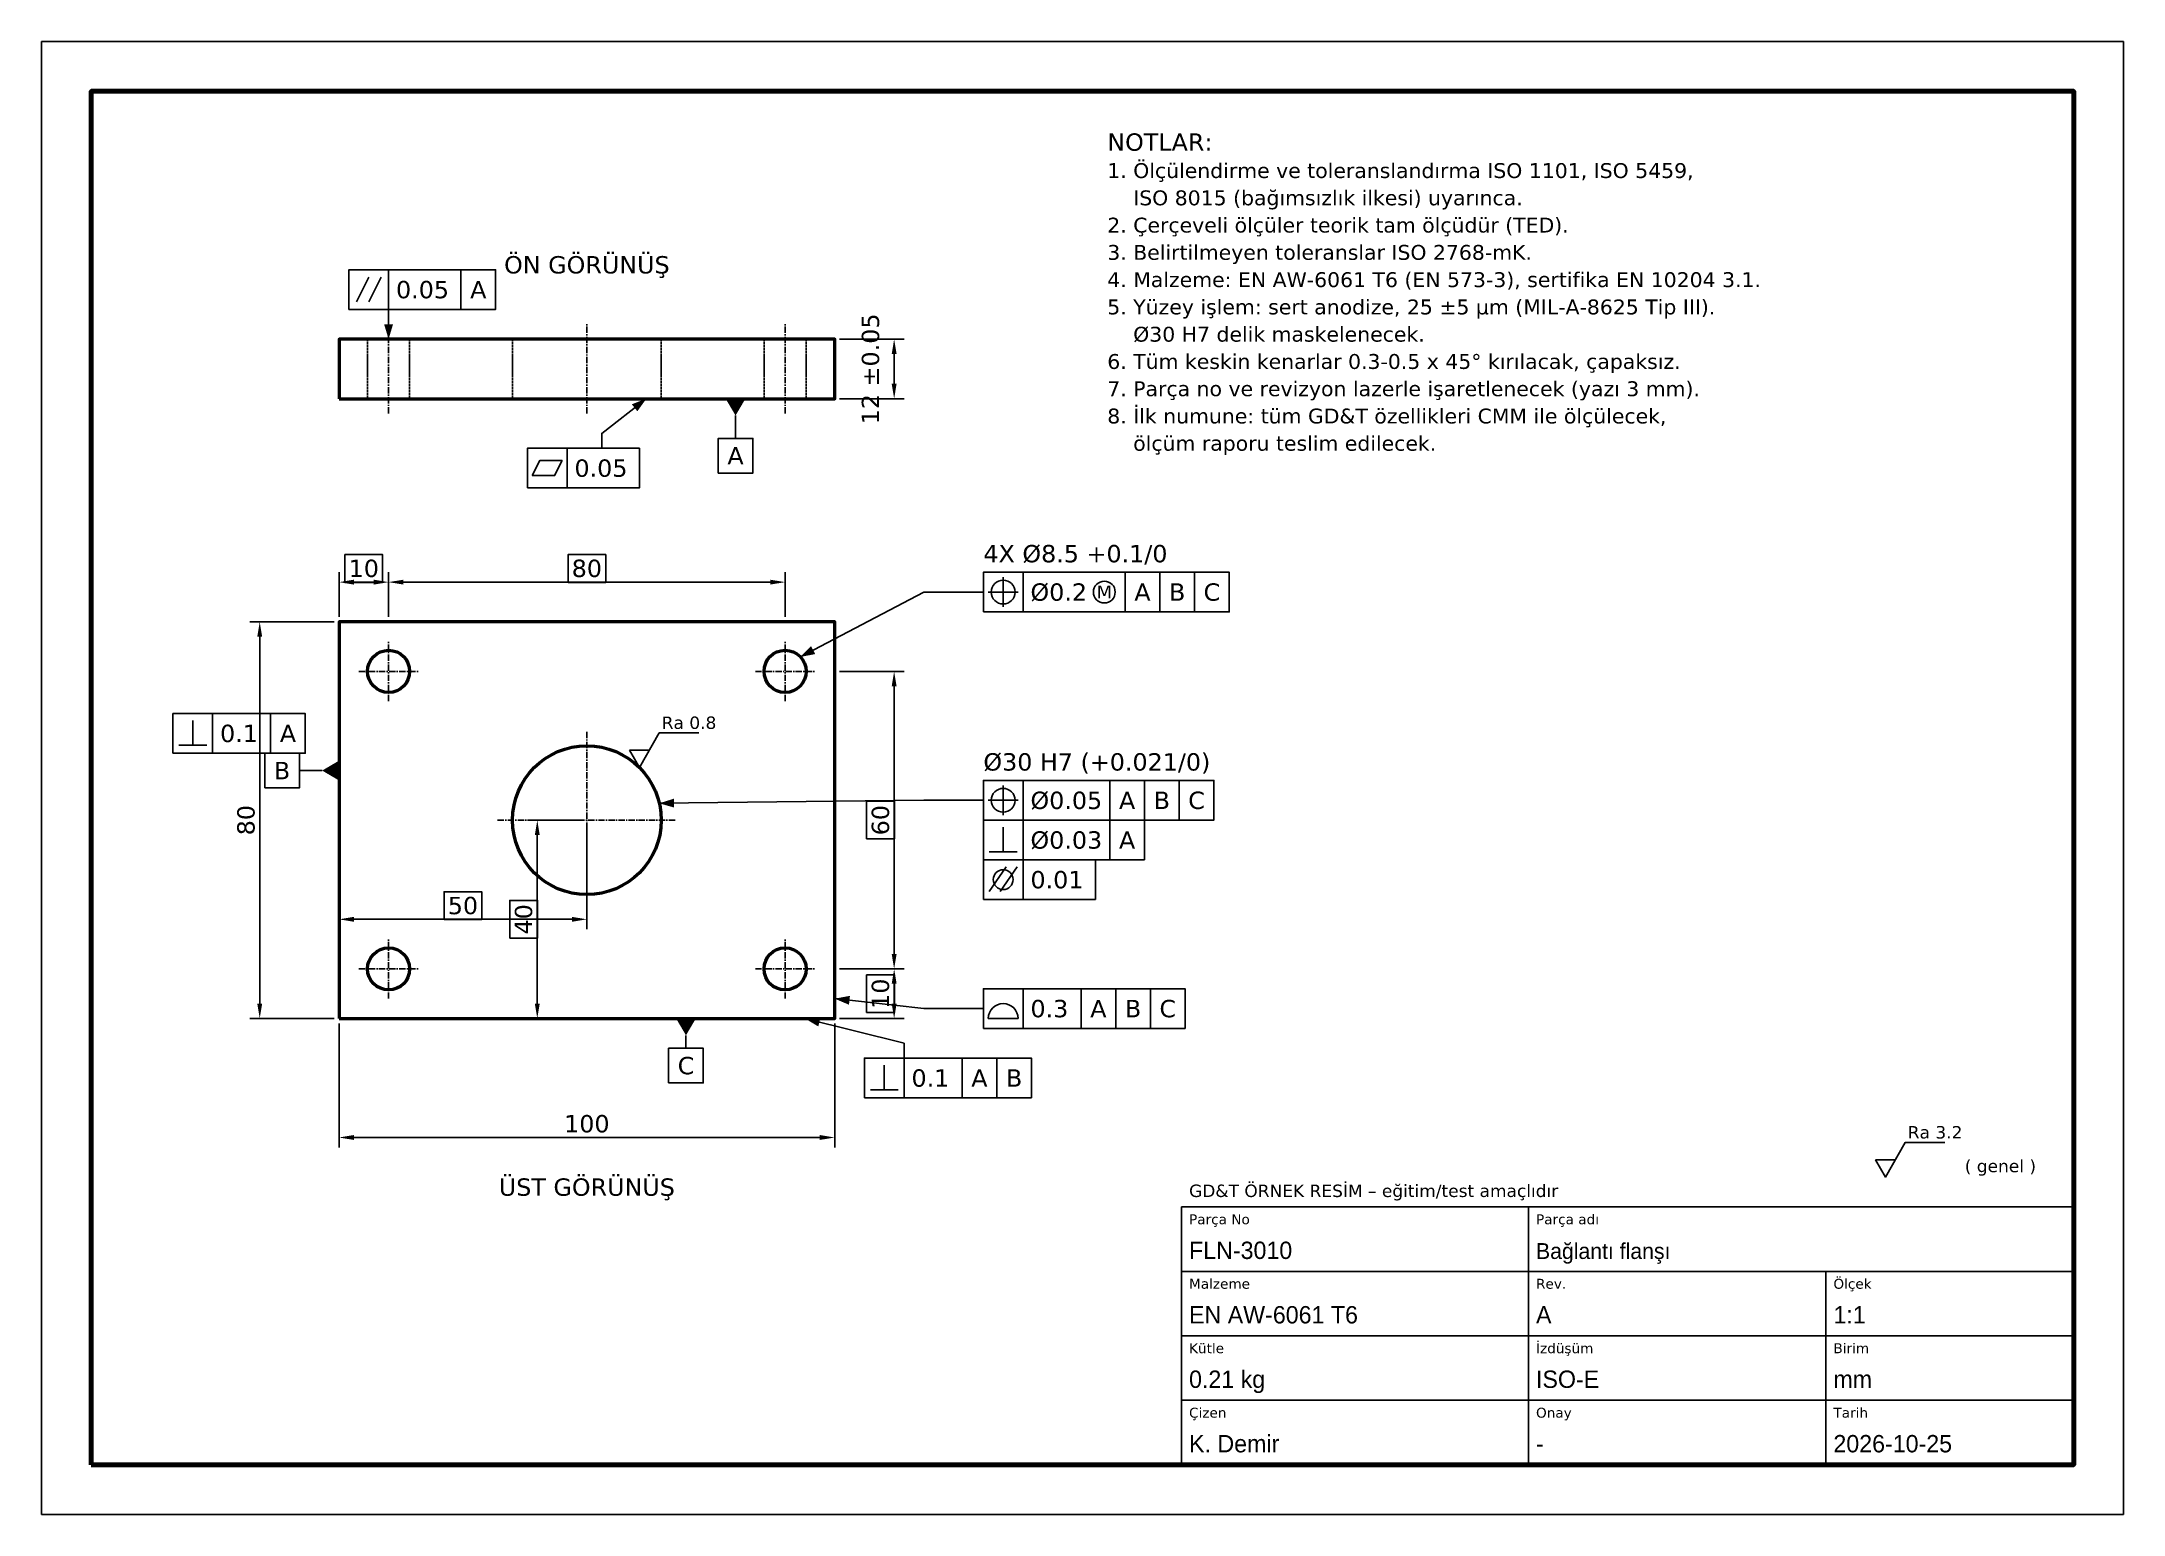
# Model space of a CAD drawing. Header units: millimetres. Extents: x 0 to 420, y 0 to 297.
import ezdxf
from ezdxf.enums import TextEntityAlignment as Align

# ---------------------------------------------------------------- set-up
doc = ezdxf.new("R2010")
doc.units = ezdxf.units.MM
doc.header["$LTSCALE"] = 0.4
doc.linetypes.add('CENTER', pattern=[5.08, 3.175, -0.635, 0.635, -0.635])
doc.linetypes.add('DASHED', pattern=[1.524, 1.27, -0.254])
for name, color, linetype in [('CERCEVE', 7, 'Continuous'), ('EKSEN', 7, 'CENTER'), ('GDT', 7, 'Continuous'), ('GIZLI', 7, 'DASHED'), ('KONTUR', 7, 'Continuous'), ('OLCU', 7, 'Continuous'), ('YAZI', 7, 'Continuous')]:
    doc.layers.add(name, color=color, linetype=linetype)
doc.styles.add('DEJAVU', font='DejaVuSans.ttf')
doc.dimstyles.new('ISO_MM', dxfattribs={"dimtxt": 3.5, "dimasz": 3, "dimexe": 2, "dimexo": 1, "dimgap": 1, "dimtad": 1, "dimtxsty": 'DEJAVU', "dimcen": 2.5, "dimazin": 3, "dimtfac": 1, "dimtmove": 0, "dimatfit": 3})

# ---------------------------------------------------------------- blocks, each defined once
blk = doc.blocks.new('ANTET')
for tag, p, height in [('PARCA_NO', (1.5, 41.5), 3.5), ('PARCA_ADI', (71.5, 41.5), 3.2), ('MALZEME', (1.5, 28.5), 3.5), ('REVIZYON', (71.5, 28.5), 3.5), ('OLCEK', (131.5, 28.5), 3.5), ('KUTLE', (1.5, 15.5), 3.5), ('IZDUSUM', (71.5, 15.5), 3.5), ('BIRIM', (131.5, 15.5), 3.5), ('CIZEN', (1.5, 2.5), 3.5), ('ONAY', (71.5, 2.5), 3.5), ('TARIH', (131.5, 2.5), 3.5)]:
    blk.add_attdef(tag, p, '', height=height)

msp = doc.modelspace()

# ---------------------------------------------------------------- linework, layer by layer
at = {"layer": 'CERCEVE'}
for p, q in [((300, 10), (300, 62)), ((230, 49), (410, 49)), ((360, 10), (360, 49)), ((230, 36), (410, 36)), ((230, 23), (410, 23))]:
    msp.add_line(p, q, dxfattribs=at)
for points in [[(0, 0), (420, 0), (420, 297), (0, 297)], [(230, 10), (410, 10), (410, 62), (230, 62)]]:
    msp.add_lwpolyline(points, close=True, dxfattribs=at)
at = {"layer": 'CERCEVE', "lineweight": 70}
msp.add_lwpolyline([(10, 10), (410, 10), (410, 287), (10, 287)], close=True, dxfattribs=at)
at = {"layer": 'EKSEN'}
for p, q in [((70, 222), (70, 240)), ((110, 222), (110, 240)), ((150, 222), (150, 240)), ((70, 164), (70, 176)), ((150, 164), (150, 176)), ((64, 170), (76, 170)), ((144, 170), (156, 170)), ((110, 122), (110, 158)), ((92, 140), (128, 140)), ((70, 104), (70, 116)), ((150, 104), (150, 116)), ((64, 110), (76, 110)), ((144, 110), (156, 110))]:
    msp.add_line(p, q, dxfattribs=at)
at = {"layer": 'GDT'}
for p, q in [((63.5, 244.5), (66, 249.5)), ((66, 244.5), (68.5, 249.5)), ((140, 221.6), (140, 217)), ((194, 183), (194, 189)), ((191, 186), (197, 186)), ((30.5, 155.1), (30.5, 160.1)), ((27.7, 155.1), (33.3, 155.1)), ((118.6, 154.1), (122.6, 154.1)), ((56.6, 150), (52, 150)), ((194, 141), (194, 147)), ((191, 144), (197, 144)), ((194, 133.6), (194, 138.6)), ((191.2, 133.6), (196.8, 133.6)), ((191.2, 125.6), (194.6, 130.6)), ((193.4, 125.6), (196.8, 130.6)), ((191, 100), (197, 100)), ((130, 96.6), (130, 94)), ((170, 85.6), (170, 90.6)), ((167.2, 85.6), (172.8, 85.6)), ((370, 71.5), (374, 71.5))]:
    msp.add_line(p, q, dxfattribs=at)
for points in [[(62, 243), (70, 243), (70, 251), (62, 251)], [(70, 243), (84.6, 243), (84.6, 251), (70, 251)], [(84.6, 243), (91.6, 243), (91.6, 251), (84.6, 251)], [(98, 207), (106, 207), (106, 215), (98, 215)], [(106, 207), (120.6, 207), (120.6, 215), (106, 215)], [(136.5, 210), (143.5, 210), (143.5, 217), (136.5, 217)], [(99, 209.5), (103.5, 209.5), (105, 212.5), (100.5, 212.5)], [(190, 182), (198, 182), (198, 190), (190, 190)], [(198, 182), (218.6, 182), (218.6, 190), (198, 190)], [(218.6, 182), (225.6, 182), (225.6, 190), (218.6, 190)], [(225.6, 182), (232.6, 182), (232.6, 190), (225.6, 190)], [(232.6, 182), (239.6, 182), (239.6, 190), (232.6, 190)], [(26.5, 153.5), (34.5, 153.5), (34.5, 161.5), (26.5, 161.5)], [(34.5, 153.5), (46.2, 153.5), (46.2, 161.5), (34.5, 161.5)], [(46.2, 153.5), (53.2, 153.5), (53.2, 161.5), (46.2, 161.5)], [(45, 146.5), (52, 146.5), (52, 153.5), (45, 153.5)], [(190, 140), (198, 140), (198, 148), (190, 148)], [(198, 140), (215.5, 140), (215.5, 148), (198, 148)], [(215.5, 140), (222.5, 140), (222.5, 148), (215.5, 148)], [(222.5, 140), (229.5, 140), (229.5, 148), (222.5, 148)], [(229.5, 140), (236.5, 140), (236.5, 148), (229.5, 148)], [(190, 132), (198, 132), (198, 140), (190, 140)], [(198, 132), (215.5, 132), (215.5, 140), (198, 140)], [(215.5, 132), (222.5, 132), (222.5, 140), (215.5, 140)], [(190, 124), (198, 124), (198, 132), (190, 132)], [(198, 124), (212.6, 124), (212.6, 132), (198, 132)], [(190, 98), (198, 98), (198, 106), (190, 106)], [(198, 98), (209.7, 98), (209.7, 106), (198, 106)], [(209.7, 98), (216.7, 98), (216.7, 106), (209.7, 106)], [(216.7, 98), (223.7, 98), (223.7, 106), (216.7, 106)], [(223.7, 98), (230.7, 98), (230.7, 106), (223.7, 106)], [(126.5, 87), (133.5, 87), (133.5, 94), (126.5, 94)], [(166, 84), (174, 84), (174, 92), (166, 92)], [(174, 84), (185.7, 84), (185.7, 92), (174, 92)], [(185.7, 84), (192.7, 84), (192.7, 92), (185.7, 92)], [(192.7, 84), (199.7, 84), (199.7, 92), (192.7, 92)]]:
    msp.add_lwpolyline(points, close=True, dxfattribs=at)
for points in [[(70, 243), (70, 237)], [(113, 215), (113, 218), (122, 225)], [(190, 186), (178, 186), (153, 172.9)], [(118.6, 154.1), (120.6, 150.6), (124.6, 157.6), (132.6, 157.6)], [(190, 144), (178, 144), (124.6, 143.4)], [(190, 102), (178, 102), (160, 104)], [(174, 92), (174, 95), (154, 100)], [(370, 71.5), (372, 68), (376, 75), (384, 75)]]:
    msp.add_lwpolyline(points, dxfattribs=at)
for centre, radius in [((194, 186), 2.4), ((214.4, 186), 2.2), ((194, 144), 2.4), ((194, 128), 2)]:
    msp.add_circle(centre, radius, dxfattribs=at)
msp.add_arc((194, 100), 3, 0, 180, dxfattribs=at)
for points in [[(70, 237), (69.1, 240), (70.9, 240)], [(122, 225), (120.184, 222.448), (119.079, 223.869)], [(138, 225), (142, 225), (140, 221.6)], [(153, 172.9), (155.24, 175.09), (156.075, 173.495)], [(60, 148), (60, 152), (56.6, 150)], [(124.6, 143.4), (127.59, 144.334), (127.61, 142.534)], [(160, 104), (163.081, 104.563), (162.882, 102.774)], [(128, 100), (132, 100), (130, 96.6)], [(154, 100), (157.129, 100.146), (156.692, 98.399)]]:
    msp.add_solid(points, dxfattribs=at)
at = {"layer": 'GIZLI'}
for p, q in [((65.75, 225), (65.75, 237)), ((74.25, 225), (74.25, 237)), ((95, 225), (95, 237)), ((125, 225), (125, 237)), ((145.75, 225), (145.75, 237)), ((154.25, 225), (154.25, 237))]:
    msp.add_line(p, q, dxfattribs=at)
at = {"layer": 'KONTUR', "lineweight": 50}
for points in [[(60, 225), (160, 225), (160, 237), (60, 237)], [(60, 100), (160, 100), (160, 180), (60, 180)]]:
    msp.add_lwpolyline(points, close=True, dxfattribs=at)
for centre, radius in [((70, 170), 4.25), ((150, 170), 4.25), ((110, 140), 15), ((70, 110), 4.25), ((150, 110), 4.25)]:
    msp.add_circle(centre, radius, dxfattribs=at)
at = {"layer": 'OLCU'}
for points in [[(61.2, 187.95), (68.8, 187.95), (68.8, 193.55), (61.2, 193.55)], [(106.2, 187.95), (113.8, 187.95), (113.8, 193.55), (106.2, 193.55)], [(166.45, 136.2), (172.05, 136.2), (172.05, 143.8), (166.45, 143.8)], [(81.2, 119.95), (88.8, 119.95), (88.8, 125.55), (81.2, 125.55)], [(94.45, 116.2), (100.05, 116.2), (100.05, 123.8), (94.45, 123.8)], [(166.45, 101.2), (172.05, 101.2), (172.05, 108.8), (166.45, 108.8)]]:
    msp.add_lwpolyline(points, close=True, dxfattribs=at)

# ---------------------------------------------------------------- block references
at = {"layer": 'YAZI'}
msp.add_blockref('ANTET', (230, 10), dxfattribs=at).add_auto_attribs({'PARCA_NO': 'FLN-3010', 'PARCA_ADI': 'Bağlantı flanşı', 'MALZEME': 'EN AW-6061 T6', 'REVIZYON': 'A', 'OLCEK': '1:1', 'KUTLE': '0.21 kg', 'IZDUSUM': 'ISO-E', 'BIRIM': 'mm', 'CIZEN': 'K. Demir', 'ONAY': '-', 'TARIH': '2026-10-25'})

# ---------------------------------------------------------------- texts
at = {"layer": 'CERCEVE', "style": 'DEJAVU'}
for s, p in [('Parça No', (231.5, 58.5)), ('Parça adı', (301.5, 58.5)), ('Malzeme', (231.5, 45.5)), ('Rev.', (301.5, 45.5)), ('Ölçek', (361.5, 45.5)), ('Kütle', (231.5, 32.5)), ('İzdüşüm', (301.5, 32.5)), ('Birim', (361.5, 32.5)), ('Çizen', (231.5, 19.5)), ('Onay', (301.5, 19.5)), ('Tarih', (361.5, 19.5))]:
    msp.add_text(s, height=2, dxfattribs=at).set_placement(p)
at = {"layer": 'GDT', "style": 'DEJAVU'}
for s, height, p in [('0.05', 3.5, (71.5, 245.25)), ('0.05', 3.5, (107.5, 209.25)), ('4X Ø8.5 +0.1/0', 3.5, (190, 192)), ('Ø0.2', 3.5, (199.5, 184.25)), ('Ra 0.8', 2.5, (125.1, 158.4)), ('0.1', 3.5, (36, 155.75)), ('Ø30 H7 (+0.021/0)', 3.5, (190, 150)), ('Ø0.05', 3.5, (199.5, 142.25)), ('Ø0.03', 3.5, (199.5, 134.25)), ('0.01', 3.5, (199.5, 126.25)), ('0.3', 3.5, (199.5, 100.25)), ('0.1', 3.5, (175.5, 86.25)), ('Ra 3.2', 2.5, (376.5, 75.8))]:
    msp.add_text(s, height=height, dxfattribs=at).set_placement(p)
for s, height, p in [('A', 3.5, (88.1, 247)), ('A', 3.5, (140, 213.5)), ('M', 2.6, (214.4, 186)), ('A', 3.5, (222.1, 186)), ('B', 3.5, (229.1, 186)), ('C', 3.5, (236.1, 186)), ('A', 3.5, (49.7, 157.5)), ('B', 3.5, (48.5, 150)), ('A', 3.5, (219, 144)), ('B', 3.5, (226, 144)), ('C', 3.5, (233, 144)), ('A', 3.5, (219, 136)), ('A', 3.5, (213.2, 102)), ('B', 3.5, (220.2, 102)), ('C', 3.5, (227.2, 102)), ('C', 3.5, (130, 90.5)), ('A', 3.5, (189.2, 88)), ('B', 3.5, (196.2, 88))]:
    msp.add_text(s, height=height, dxfattribs=at).set_placement(p, align=Align.MIDDLE_CENTER)
at = {"layer": 'YAZI', "style": 'DEJAVU'}
for s, height, p in [('NOTLAR:', 3.5, (215, 275)), ('1. Ölçülendirme ve toleranslandırma ISO 1101, ISO 5459,', 3, (215, 269.5)), ('    ISO 8015 (bağımsızlık ilkesi) uyarınca.', 3, (215, 264)), ('2. Çerçeveli ölçüler teorik tam ölçüdür (TED).', 3, (215, 258.5)), ('3. Belirtilmeyen toleranslar ISO 2768-mK.', 3, (215, 253)), ('4. Malzeme: EN AW-6061 T6 (EN 573-3), sertifika EN 10204 3.1.', 3, (215, 247.5)), ('5. Yüzey işlem: sert anodize, 25 ±5 µm (MIL-A-8625 Tip III).', 3, (215, 242)), ('    Ø30 H7 delik maskelenecek.', 3, (215, 236.5)), ('6. Tüm keskin kenarlar 0.3-0.5 x 45° kırılacak, çapaksız.', 3, (215, 231)), ('7. Parça no ve revizyon lazerle işaretlenecek (yazı 3 mm).', 3, (215, 225.5)), ('8. İlk numune: tüm GD&T özellikleri CMM ile ölçülecek,', 3, (215, 220)), ('    ölçüm raporu teslim edilecek.', 3, (215, 214.5)), ('( genel )', 2.5, (388, 69)), ('GD&T ÖRNEK RESİM – eğitim/test amaçlıdır', 2.5, (231.5, 64))]:
    msp.add_text(s, height=height, dxfattribs=at).set_placement(p)
for s, p in [('ÖN GÖRÜNÜŞ', (110, 252)), ('ÜST GÖRÜNÜŞ', (110, 66))]:
    msp.add_text(s, height=3.5, dxfattribs=at).set_placement(p, align=Align.MIDDLE_CENTER)

# ---------------------------------------------------------------- dimensions: what is measured, and where the dimension line sits
at = {"layer": 'OLCU'}
for base, p1, p2, text in [((172, 225), (160, 225), (160, 237), '12 ±0.05'), ((172, 110), (160, 110), (160, 170), '60'), ((100, 100), (60, 100), (110, 140), '40'), ((172, 100), (160, 100), (160, 110), '10')]:
    msp.add_linear_dim(base=base, p1=p1, p2=p2, angle=90, text=text, dimstyle='ISO_MM', dxfattribs=at).render()
for base, p1, p2, text in [((60, 188), (60, 180), (70, 180), '10'), ((70, 188), (70, 180), (150, 180), '80'), ((60, 120), (60, 100), (110, 140), '50')]:
    msp.add_linear_dim(base=base, p1=p1, p2=p2, text=text, dimstyle='ISO_MM', dxfattribs=at).render()
msp.add_linear_dim(base=(44, 100), p1=(60, 100), p2=(60, 180), angle=90, dimstyle='ISO_MM', dxfattribs=at).render()
msp.add_linear_dim(base=(60, 76), p1=(60, 100), p2=(160, 100), dimstyle='ISO_MM', dxfattribs=at).render()

doc.saveas('drawing.dxf')
